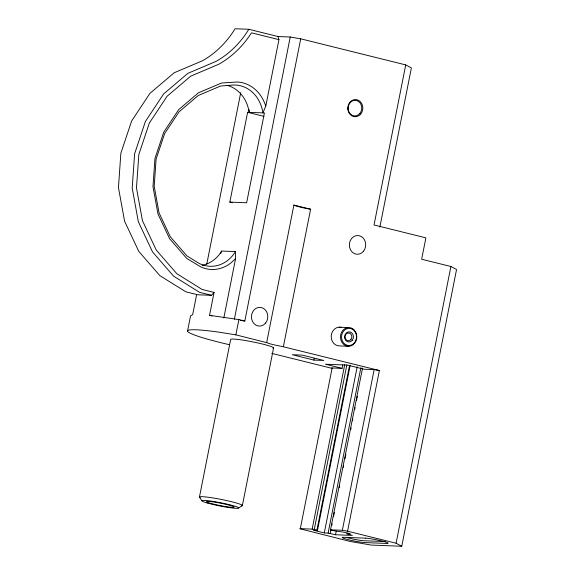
<?xml version="1.0" encoding="UTF-8"?>
<svg xmlns="http://www.w3.org/2000/svg" width="575" height="575" viewBox="0 0 575 575"><rect width="100%" height="100%" fill="white"/><g stroke="black" fill="none" stroke-linecap="round" stroke-linejoin="round"><path stroke-width="0.86" d="M187.558 331.027L190.584 315.754L192.668 314.662L196.6 294.803M206.77 264.133L240.724 92.676M229.835 202.112L247.617 112.305L264.421 112.959L246.639 202.767L229.835 202.112L232.293 202.723M212.031 315.948L209.537 315.33L214.072 292.416L202.084 289.441L176.82 273.7L156.278 250.075L142.456 220.692L136.476 187.953L138.834 154.502L149.327 123.079L167.102 96.233L190.713 76.159L218.773 64.256L222.187 62.229A100.855 87.953 -87.8 0 0 248.041 37.921L251.491 32.833L278.94 39.653L265.83 105.85L262.897 112.901A33.551 29.26 -87.8 0 0 232.271 85.093L220.584 86.027L198.231 95.507L179.062 111.809L164.63 133.601L156.105 159.117L154.201 186.271L159.052 212.858L170.272 236.713L186.947 255.889L197.189 262.272A33.551 29.26 -87.8 0 0 235.434 251.577L235.556 258.75L223.833 317.968M234.356 319.254L290.238 37.016L300.711 38.812L405.734 64.91L411.384 67.915L379.867 227.096M405.734 64.91L374.037 224.969L425.888 237.849L421.655 259.232L450.901 266.498L456.55 269.51L401.753 546.25L396.103 543.246L347.58 531.185L379.392 370.516L282.095 346.459A12.657 1.107 11.2 0 1 266.865 342.671L235.858 334.851L238.884 319.578L209.537 315.33M240.465 320.304L244.821 321.051L300.711 38.812M266.678 342.506L293.897 205.052L310.608 209.207L283.389 346.66M273.578 347.904L242.37 505.526L238.697 507.977M313.878 360.087L323.811 360.467L302.277 355.12L292.344 354.732L313.878 360.087L314.23 358.34M401.753 546.25L371.191 545.064L350.254 541.463L299.812 528.727L300.322 528.655L332.134 367.978L342.103 368.367L342.801 364.845M300.322 528.655L312.16 529.115L344.727 364.658M350.218 365.103L317.479 530.43L314.259 529.474L346.818 365.017M316.918 530.136L349.478 365.678M317.479 530.43L313.662 530.287L324.293 532.924L357.204 366.713M324.293 532.924L328.117 533.075L360.856 367.741M328.117 533.075L335.527 534.757L352.338 535.411L346.452 533.787L350.276 533.938C343.908 531.278 336.907 531.961 330.503 529.827L362.545 368.014M330.208 533.435L330.905 529.92M331.775 525.521L332.127 523.76M333.522 516.724L334.391 512.332M339.264 487.708L339.617 485.947M343.268 467.482L343.62 465.721M345.014 458.685L345.884 454.286M350.757 429.662L351.102 427.908M352.497 420.871L352.849 419.11M354.761 409.436L355.113 407.682M356.507 400.646L357.377 396.247M335.527 534.757L336.224 531.242M330.503 529.827L342.348 530.287L374.16 369.617L379.392 370.516M396.103 543.246L450.901 266.498M220.707 253.395L221.684 251.045L235.434 251.577M290.238 37.016L278.02 36.534L248.831 29.282L235.074 28.75A97.728 85.229 -87.8 0 1 202.407 60.799L174.139 72.788L149.895 93.409L131.639 120.973L120.865 153.237L118.45 187.587L124.588 221.21L138.776 251.383L159.872 275.641L185.818 291.805L197.8 294.781L211.55 295.32L214.072 292.416M235.556 258.75L230.898 262.933A36.685 31.992 -87.8 0 1 200.934 266.98L186.81 258.484L169.582 238.675L157.988 214.029L152.979 186.566L154.948 158.506L163.753 132.149L178.66 109.631L198.468 92.791L221.555 83.001L237.561 81.995A36.685 31.992 -87.8 0 1 263.192 99.849L265.83 105.85M241.651 505.885L242.37 505.526A21.879 1.905 11.2 0 0 218.062 498.827A21.879 1.905 11.2 0 0 200.179 497.742M332.134 367.978L331.624 368.058L332.142 368.331M339.085 327.175L348.328 327.534M348.953 346.265L339.703 345.906A9.38 8.179 -87.8 0 1 331.25 335.771A9.38 8.179 -87.8 0 1 341.205 327.376M374.16 369.617L364.191 369.229L347.53 365.089L325.443 364.234L342.103 368.367M385.509 541.571L364.112 540.737A10.939 0.956 11.2 0 1 347.235 537.625M342.348 530.287L347.58 531.185M310.608 209.207L309.307 208.998A12.657 1.107 11.2 0 1 294.084 205.217L293.897 205.052M312.16 529.115L314.259 529.474M235.858 334.851L219.729 332.278A65.794 5.736 11.2 0 0 187.773 331.531A65.794 5.736 11.2 0 0 229.281 344.677M247.617 112.305L263.911 116.358M211.55 295.32L199.575 292.344L173.621 276.173L152.533 251.915L138.338 221.749L132.2 188.118L134.615 153.777L145.389 121.505L163.645 93.941L187.896 73.327L216.164 61.331A97.728 85.229 -87.8 0 0 248.831 29.282M238.884 319.578L244.821 321.051M271.838 353.402L331.811 368.302M201.897 500.753L199.439 497.095L230.647 339.48A21.879 1.905 11.2 0 1 254.876 342.312A21.879 1.905 11.2 0 1 272.859 348.27M278.02 36.534L278.94 39.653M249.097 109.674L249.14 112.369A33.551 29.26 -87.8 0 0 227.068 85.323M347.997 107.899A7.813 6.814 -87.8 0 1 347.839 109.25M221.684 251.045A33.551 29.26 -87.8 0 1 202.17 265.312M365.262 538.143L343.872 537.309A12.506 1.093 11.2 0 0 348.393 539.717A12.506 1.093 11.2 0 0 365.139 542.599L386.537 543.433A12.506 1.093 11.2 0 0 382.016 541.025A12.506 1.093 11.2 0 0 365.262 538.143M359.943 113.383A7.813 6.814 -87.8 0 0 356.457 100.496A7.813 6.814 -87.8 0 0 348.428 110.522A7.813 6.814 -87.8 0 0 359.943 113.383M360.827 113.922A8.596 7.497 -87.8 0 0 356.989 99.748A8.596 7.497 -87.8 0 0 348.162 110.774A8.596 7.497 -87.8 0 0 360.827 113.922M363.537 251.203A9.38 8.179 -87.8 0 0 359.353 235.743A9.38 8.179 -87.8 0 0 349.722 247.768A9.38 8.179 -87.8 0 0 363.537 251.203M265.628 323.021A9.38 8.179 -87.8 0 0 261.445 307.56A9.38 8.179 -87.8 0 0 251.814 319.585A9.38 8.179 -87.8 0 0 265.628 323.021M354.638 343.196A9.38 8.179 -87.8 0 0 350.455 327.736A9.38 8.179 -87.8 0 0 340.824 339.768A9.38 8.179 -87.8 0 0 354.638 343.196M210.558 503.333A14.066 1.229 11.2 0 0 233.637 507.301A14.066 1.229 11.2 0 0 216.703 502.449A14.066 1.229 11.2 0 0 210.558 503.333M207.316 502.996A18.752 1.632 11.2 0 0 238.079 508.286A18.752 1.632 11.2 0 0 215.503 501.81A18.752 1.632 11.2 0 0 207.316 502.996M350.951 339.516A3.91 3.407 -87.8 0 0 349.205 333.076A3.91 3.407 -87.8 0 0 345.194 338.086A3.91 3.407 -87.8 0 0 350.951 339.516M352.274 340.328A5.082 4.428 -87.8 0 0 350.002 331.955A5.082 4.428 -87.8 0 0 344.792 338.467A5.082 4.428 -87.8 0 0 352.274 340.328M354.523 342.693A8.596 7.497 -87.8 0 0 350.685 328.519A8.596 7.497 -87.8 0 0 341.859 339.545A8.596 7.497 -87.8 0 0 354.523 342.693"/></g></svg>
